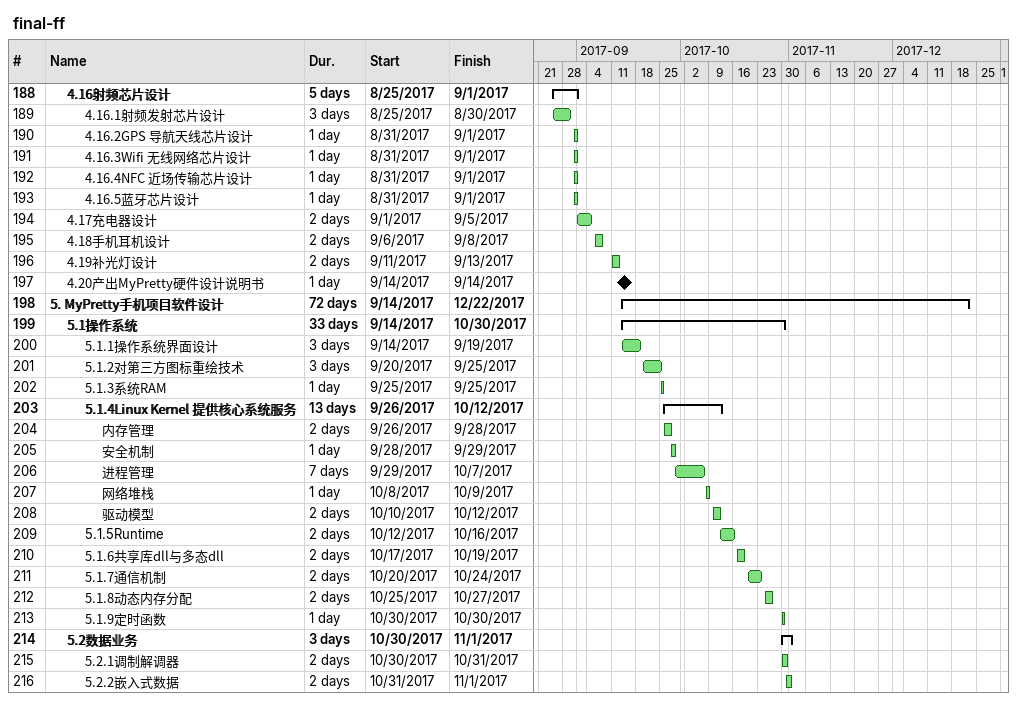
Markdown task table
final-ff

| ID | Level | Task | Duration | Start | Finish |
|---|---|---|---|---|---|
| 188 | 2 | **4.16射频芯片设计** | 5d | 2017-08-25 | 2017-09-01 |
| 189 | 3 | 4.16.1射频发射芯片设计 | 3d | 2017-08-25 | 2017-08-30 |
| 190 | 3 | 4.16.2GPS 导航天线芯片设计 | 1d | 2017-08-31 | 2017-09-01 |
| 191 | 3 | 4.16.3Wifi 无线网络芯片设计 | 1d | 2017-08-31 | 2017-09-01 |
| 192 | 3 | 4.16.4NFC 近场传输芯片设计 | 1d | 2017-08-31 | 2017-09-01 |
| 193 | 3 | 4.16.5蓝牙芯片设计 | 1d | 2017-08-31 | 2017-09-01 |
| 194 | 2 | 4.17充电器设计 | 2d | 2017-09-01 | 2017-09-05 |
| 195 | 2 | 4.18手机耳机设计 | 2d | 2017-09-06 | 2017-09-08 |
| 196 | 2 | 4.19补光灯设计 | 2d | 2017-09-11 | 2017-09-13 |
| 197 | 2 | 4.20产出MyPretty硬件设计说明书 | 1d | 2017-09-14 | 2017-09-14 |
| 198 | 1 | **5. MyPretty手机项目软件设计** | 72d | 2017-09-14 | 2017-12-22 |
| 199 | 2 | **5.1操作系统** | 33d | 2017-09-14 | 2017-10-30 |
| 200 | 3 | 5.1.1操作系统界面设计 | 3d | 2017-09-14 | 2017-09-19 |
| 201 | 3 | 5.1.2对第三方图标重绘技术 | 3d | 2017-09-20 | 2017-09-25 |
| 202 | 3 | 5.1.3系统RAM | 1d | 2017-09-25 | 2017-09-25 |
| 203 | 3 | **5.1.4Linux Kernel 提供核心系统服务** | 13d | 2017-09-26 | 2017-10-12 |
| 204 | 4 | 内存管理 | 2d | 2017-09-26 | 2017-09-28 |
| 205 | 4 | 安全机制 | 1d | 2017-09-28 | 2017-09-29 |
| 206 | 4 | 进程管理 | 7d | 2017-09-29 | 2017-10-07 |
| 207 | 4 | 网络堆栈 | 1d | 2017-10-08 | 2017-10-09 |
| 208 | 4 | 驱动模型 | 2d | 2017-10-10 | 2017-10-12 |
| 209 | 3 | 5.1.5Runtime | 2d | 2017-10-12 | 2017-10-16 |
| 210 | 3 | 5.1.6共享库dll与多态dll | 2d | 2017-10-17 | 2017-10-19 |
| 211 | 3 | 5.1.7通信机制 | 2d | 2017-10-20 | 2017-10-24 |
| 212 | 3 | 5.1.8动态内存分配 | 2d | 2017-10-25 | 2017-10-27 |
| 213 | 3 | 5.1.9定时函数 | 1d | 2017-10-30 | 2017-10-30 |
| 214 | 2 | **5.2数据业务** | 3d | 2017-10-30 | 2017-11-01 |
| 215 | 3 | 5.2.1调制解调器 | 2d | 2017-10-30 | 2017-10-31 |
| 216 | 3 | 5.2.2嵌入式数据 | 2d | 2017-10-31 | 2017-11-01 |
